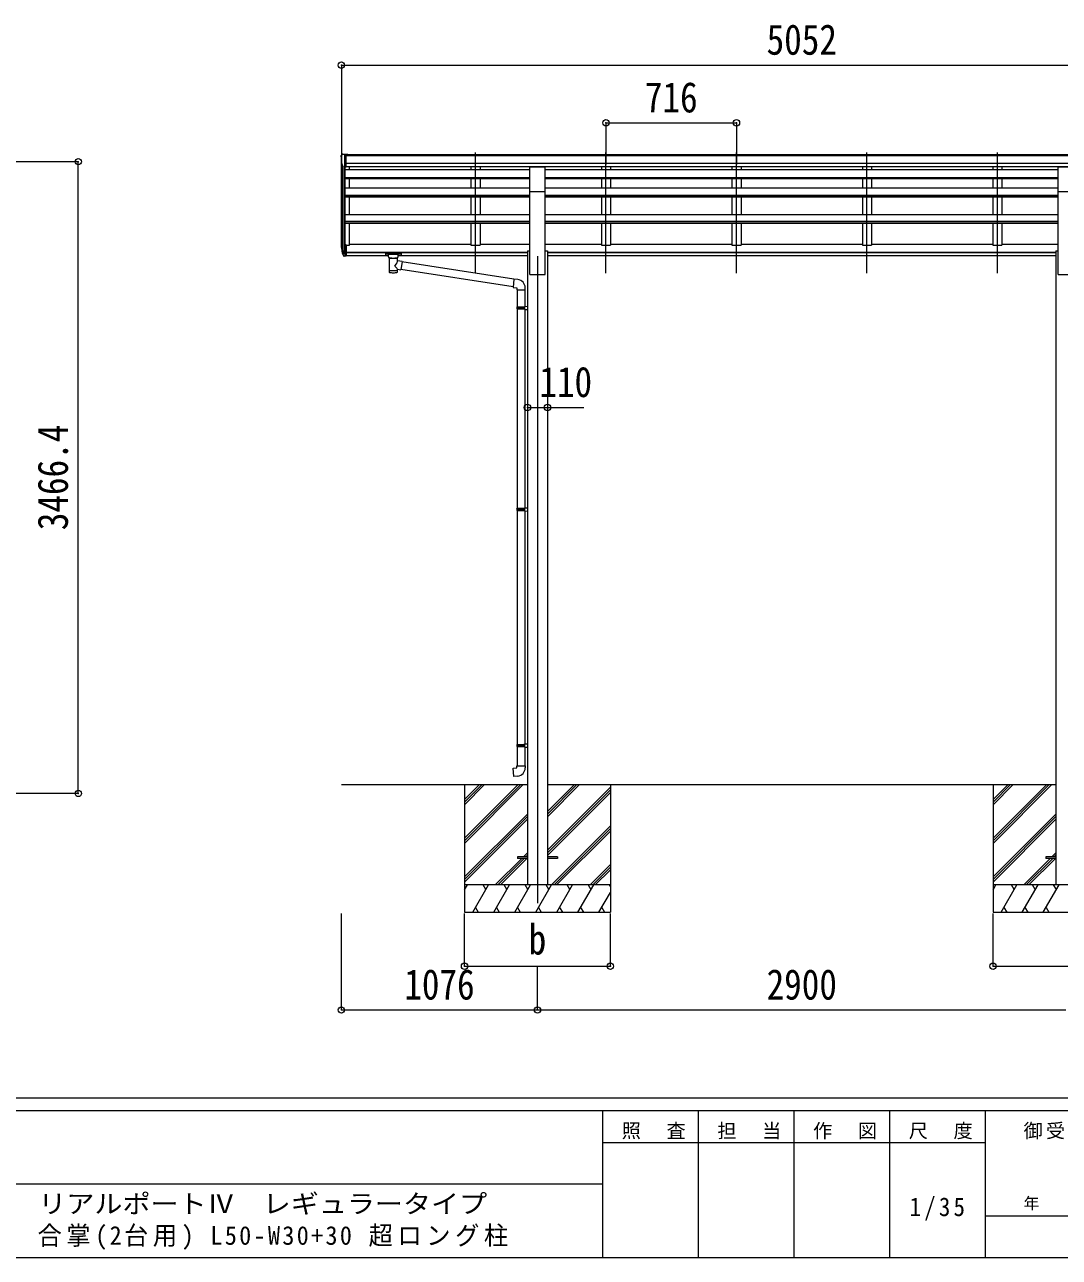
# Model space of a CAD drawing. Units: millimetres at full size, sheet at 1:35. Extents: x -9783 to 33754, y -10064 to 6752.
# Drawn here: x 35 to 5712, y -6828 to -64 of the extents above; entities that cross this region are included whole.
import ezdxf
from ezdxf.enums import TextEntityAlignment as Align

# ---------------------------------------------------------------- set-up
doc = ezdxf.new("R2010")
doc.units = ezdxf.units.MM
doc.header["$LTSCALE"] = 35
doc.header["$PDMODE"] = 32
doc.header["$PDSIZE"] = 35
for name, color, linetype, lineweight in [('0-0_0', 7, 'Continuous', 9), ('0-1_本体', 4, 'Continuous', 9), ('0-2_部品', 7, 'Continuous', 9), ('0-8_PARTS2', 2, 'Continuous', 9), ('0-A_寸法', 6, 'Continuous', 9), ('F-0_240', 7, 'Continuous', 9)]:
    doc.layers.add(name, color=color, linetype=linetype, lineweight=lineweight)
doc.styles.add('ＭＳ ゴシック', font='')
doc.styles.get('ＭＳ ゴシック').set_extended_font_data('MS Gothic')

msp = doc.modelspace()

# ---------------------------------------------------------------- linework, layer by layer
at = {"layer": '0-0_0', "color": 6}
msp.add_line((328.9, -4282.41), (328.9, -816.01), dxfattribs=at)
at = {"layer": '0-0_0'}
for p, q in [((1772.2, -4234.3), (2793.2, -4234.3)), ((2448.2, -4234.3), (2448.2, -4934.3)), ((2448.2, -4528.48), (2742.38, -4234.3)), ((2448.2, -4542.62), (2756.53, -4234.3)), ((2448.2, -4556.76), (2770.67, -4234.3)), ((2448.2, -4344.63), (2558.54, -4234.3)), ((2448.2, -4330.49), (2544.39, -4234.3)), ((2448.2, -4316.35), (2530.25, -4234.3)), ((2903.2, -4381.85), (3050.75, -4234.3)), ((2903.2, -4410.13), (3079.04, -4234.3)), ((2903.2, -4395.99), (3064.89, -4234.3)), ((2903.2, -4234.3), (5693.2, -4234.3)), ((2903.2, -4593.98), (3248.2, -4248.98)), ((3248.2, -4234.3), (3248.2, -4934.3)), ((5348.2, -4234.3), (5348.2, -4934.3)), ((5348.2, -4528.48), (5642.38, -4234.3)), ((5348.2, -4542.62), (5656.53, -4234.3)), ((5348.2, -4556.76), (5670.67, -4234.3)), ((5348.2, -4344.63), (5458.54, -4234.3)), ((5348.2, -4330.49), (5444.39, -4234.3)), ((5348.2, -4316.35), (5430.25, -4234.3)), ((2903.2, -4608.12), (3248.2, -4263.12)), ((2903.2, -4622.26), (3248.2, -4277.27)), ((2448.2, -4740.61), (2793.2, -4395.61)), ((5348.2, -4740.61), (5693.2, -4395.61)), ((2448.2, -4754.75), (2793.2, -4409.75)), ((2448.2, -4768.9), (2793.2, -4423.9)), ((2925.01, -4784.3), (3248.2, -4461.11)), ((5348.2, -4754.75), (5693.2, -4409.75)), ((5348.2, -4768.9), (5693.2, -4423.9)), ((2939.15, -4784.3), (3248.2, -4475.25)), ((2953.3, -4784.3), (3248.2, -4489.4)), ((2616.65, -4784.3), (2762.15, -4638.8)), ((2630.79, -4784.3), (2776.29, -4638.8)), ((2644.93, -4784.3), (2790.43, -4638.8)), ((2771.15, -4629.8), (2793.2, -4607.74)), ((2785.29, -4629.8), (2793.2, -4621.89)), ((5516.65, -4784.3), (5662.15, -4638.8)), ((5530.79, -4784.3), (5676.29, -4638.8)), ((5544.93, -4784.3), (5690.43, -4638.8)), ((5671.15, -4629.8), (5693.2, -4607.74)), ((5685.29, -4629.8), (5693.2, -4621.89)), ((3137.15, -4784.3), (3248.2, -4673.24)), ((3151.29, -4784.3), (3248.2, -4687.39)), ((3165.43, -4784.3), (3248.2, -4701.53)), ((3248.2, -4784.3), (2448.2, -4784.3)), ((2448.2, -4811.8), (2464.08, -4784.3)), ((2492.95, -4934.3), (2579.55, -4784.3)), ((2564.55, -4810.28), (2549.55, -4784.3)), ((2608.42, -4934.3), (2695.02, -4784.3)), ((2680.02, -4810.28), (2665.02, -4784.3)), ((2723.89, -4934.3), (2810.49, -4784.3)), ((2795.49, -4810.28), (2780.49, -4784.3)), ((2839.36, -4934.3), (2925.96, -4784.3)), ((2910.96, -4810.28), (2895.96, -4784.3)), ((2954.83, -4934.3), (3041.43, -4784.3)), ((3026.43, -4810.28), (3011.43, -4784.3)), ((3070.3, -4934.3), (3156.9, -4784.3)), ((3126.9, -4784.3), (3141.9, -4810.28)), ((3242.37, -4784.3), (3248.2, -4794.4)), ((6148.2, -4784.3), (5348.2, -4784.3)), ((5348.2, -4811.8), (5364.08, -4784.3)), ((5392.95, -4934.3), (5479.55, -4784.3)), ((5464.55, -4810.28), (5449.55, -4784.3)), ((5508.42, -4934.3), (5595.02, -4784.3)), ((5580.02, -4810.28), (5565.02, -4784.3)), ((5623.89, -4934.3), (5710.49, -4784.3)), ((5695.49, -4810.28), (5680.49, -4784.3)), ((3185.77, -4934.3), (3248.2, -4826.16)), ((2448.2, -4934.3), (3248.2, -4934.3)), ((2507.95, -4908.32), (2522.95, -4934.3)), ((2623.42, -4908.32), (2638.42, -4934.3)), ((2738.89, -4908.32), (2753.89, -4934.3)), ((2854.36, -4908.32), (2869.36, -4934.3)), ((2969.83, -4908.32), (2984.83, -4934.3)), ((3085.3, -4908.32), (3100.3, -4934.3)), ((3200.77, -4908.32), (3215.77, -4934.3)), ((5348.2, -4934.3), (6148.2, -4934.3)), ((5407.95, -4908.32), (5422.95, -4934.3)), ((5523.42, -4908.32), (5538.42, -4934.3)), ((5638.89, -4908.32), (5653.89, -4934.3))]:
    msp.add_line(p, q, dxfattribs=at)
at = {"layer": '0-1_本体'}
for p, q in [((1798.7, -775.88), (6797.7, -775.88)), ((1798.7, -781.23), (6797.7, -781.23)), ((1772.2, -1275.03), (1772.2, -812.63)), ((1776.49, -831.43), (1776.49, -1299.3)), ((1786.2, -846.78), (1786.2, -1317.3)), ((1792.2, -846.26), (1792.2, -1272.86)), ((2805.7, -860.65), (1792.2, -860.65)), ((1798.7, -824.75), (6797.7, -824.75)), ((1798.7, -842.42), (6797.7, -842.42)), ((2805.7, -844.8), (1798.7, -844.8)), ((1817.2, -860.65), (1817.2, -844.8)), ((2483.2, -844.88), (2483.2, -860.65)), ((2533.2, -844.88), (2533.2, -860.65)), ((5705.7, -860.66), (2890.7, -860.65)), ((3199.2, -844.88), (3199.2, -860.65)), ((3249.2, -844.88), (3249.2, -860.65)), ((3915.2, -844.88), (3915.2, -860.65)), ((3965.2, -844.88), (3965.2, -860.65)), ((4631.2, -844.88), (4631.2, -860.65)), ((4681.2, -844.88), (4681.2, -860.65)), ((5347.2, -844.88), (5347.2, -860.65)), ((5397.2, -844.88), (5397.2, -860.65)), ((1792.2, -902.35), (2805.7, -902.35)), ((1792.2, -904.04), (2805.7, -904.04)), ((1792.2, -908.45), (2805.7, -908.45)), ((1817.2, -959.44), (1817.2, -908.45)), ((1817.2, -914.63), (1817.2, -908.86)), ((2483.2, -908.45), (2483.2, -959.43)), ((2533.2, -908.45), (2533.2, -959.43)), ((2890.7, -902.35), (5705.7, -902.35)), ((2890.7, -904.04), (5705.7, -904.04)), ((2890.7, -908.45), (5705.7, -908.45)), ((3199.2, -908.45), (3199.2, -959.43)), ((3249.2, -908.45), (3249.2, -959.43)), ((3915.2, -908.45), (3915.2, -959.43)), ((3965.2, -908.45), (3965.2, -959.43)), ((4631.2, -908.45), (4631.2, -959.43)), ((4681.2, -908.45), (4681.2, -959.43)), ((5347.2, -908.45), (5347.2, -959.43)), ((5397.2, -908.45), (5397.2, -959.43)), ((1792.2, -959.44), (2805.7, -959.44)), ((1792.2, -1000.09), (2805.7, -1000.09)), ((1792.2, -1001.77), (2805.7, -1001.77)), ((1792.37, -1008.5), (2805.7, -1008.5)), ((1817.2, -1105.58), (1817.2, -1008.89)), ((2483.2, -1008.48), (2483.2, -1105.17)), ((2533.2, -1008.48), (2533.2, -1105.17)), ((2805.7, -1434.29), (2805.7, -978.66)), ((2890.7, -959.44), (5705.7, -959.44)), ((2890.7, -1434.29), (2890.7, -978.66)), ((2890.7, -1000.09), (5705.7, -1000.09)), ((2890.7, -1001.77), (5705.7, -1001.77)), ((2890.7, -1008.5), (5705.7, -1008.5)), ((3199.2, -1008.48), (3199.2, -1105.17)), ((3249.2, -1008.48), (3249.2, -1105.17)), ((3915.2, -1008.48), (3915.2, -1105.17)), ((3965.2, -1008.48), (3965.2, -1105.17)), ((4631.2, -1008.48), (4631.2, -1105.17)), ((4681.2, -1008.48), (4681.2, -1105.17)), ((5347.2, -1008.48), (5347.2, -1105.17)), ((5397.2, -1008.48), (5397.2, -1105.17)), ((5705.7, -1434.29), (5705.7, -978.66)), ((1792.2, -1105.17), (2805.7, -1105.17)), ((2805.7, -1144.64), (1792.2, -1144.64)), ((2805.7, -1146.31), (1792.2, -1146.31)), ((2890.7, -1105.17), (5705.7, -1105.17)), ((5705.7, -1144.64), (2890.7, -1144.64)), ((5705.7, -1146.31), (2890.7, -1146.31)), ((2805.7, -1155.36), (1792.2, -1155.36)), ((1817.2, -1273.69), (1817.2, -1155.77)), ((2483.2, -1155.36), (2483.2, -1273.28)), ((2533.2, -1155.36), (2533.2, -1273.28)), ((5705.7, -1155.36), (2890.7, -1155.36)), ((3199.2, -1155.36), (3199.2, -1273.28)), ((3249.2, -1155.36), (3249.2, -1273.28)), ((3915.2, -1155.36), (3915.2, -1273.28)), ((3965.2, -1155.36), (3965.2, -1273.28)), ((4631.2, -1155.36), (4631.2, -1273.28)), ((4681.2, -1155.36), (4681.2, -1273.28)), ((5347.2, -1155.36), (5347.2, -1273.28)), ((5397.2, -1155.36), (5397.2, -1273.28)), ((1798.7, -1273.69), (1817.2, -1273.69)), ((1817.2, -1268.48), (2483.2, -1268.48)), ((2483.2, -1273.28), (2533.2, -1273.28)), ((2533.2, -1268.48), (2805.7, -1268.48)), ((2890.7, -1268.48), (3199.2, -1268.48)), ((3199.2, -1273.28), (3249.2, -1273.28)), ((3249.2, -1268.48), (3915.2, -1268.48)), ((3915.2, -1273.28), (3965.2, -1273.28)), ((3965.2, -1268.48), (4631.2, -1268.48)), ((4631.2, -1273.28), (4681.2, -1273.28)), ((4681.2, -1268.48), (5347.2, -1268.48)), ((5347.2, -1273.28), (5397.2, -1273.28)), ((5397.2, -1268.48), (5705.7, -1268.48)), ((1798.7, -1312.78), (2793.2, -1312.78)), ((1798.7, -1314.16), (2793.2, -1314.16)), ((1798.7, -1331.34), (2030.2, -1331.34)), ((2084.2, -1331.34), (2793.2, -1331.34)), ((2793.2, -1304.29), (2805.7, -1304.29)), ((2793.2, -1304.29), (2793.2, -4784.29)), ((2890.7, -1304.29), (2903.2, -1304.29)), ((2903.2, -1304.29), (2903.2, -4784.29)), ((2903.2, -1312.78), (5693.2, -1312.78)), ((2903.2, -1314.16), (5693.2, -1314.16)), ((2903.2, -1331.34), (5693.2, -1331.34)), ((5693.2, -1304.29), (5705.7, -1304.29)), ((5693.2, -1304.29), (5693.2, -4784.29)), ((2805.7, -1434.29), (2890.7, -1434.29)), ((5705.7, -1434.29), (5790.7, -1434.29))]:
    msp.add_line(p, q, dxfattribs=at)
at = {"layer": '0-2_部品'}
for p, q in [((1770.2, -783.64), (1770.2, -784.27)), ((1777.11, -774.84), (1773.05, -780.65)), ((1780.2, -774.27), (1777.87, -774.42)), ((1780.2, -774.27), (1798.7, -774.27)), ((1792.2, -847.26), (1792.2, -774.27)), ((1798.7, -774.27), (1808.7, -774.36)), ((1798.7, -846.26), (1798.7, -774.27)), ((1808.7, -775.88), (1808.7, -774.36)), ((1784.58, -845.44), (1775.3, -829.38)), ((1792.2, -847.26), (1787, -846.94)), ((1798.7, -846.26), (1792.2, -846.26)), ((2805.7, -844.51), (2890.7, -844.51)), ((2805.7, -978.66), (2805.7, -844.51)), ((2890.7, -978.66), (2890.7, -844.51)), ((5705.7, -844.51), (5790.7, -844.51)), ((5705.7, -978.66), (5705.7, -844.51)), ((2805.7, -978.66), (2890.7, -978.66)), ((5705.7, -978.66), (5790.7, -978.66)), ((1792.2, -1272.86), (1792.2, -1334.74)), ((1798.7, -1272.86), (1792.2, -1272.86)), ((1798.7, -1272.86), (1798.7, -1333.92)), ((1774.6, -1298.9), (1784.76, -1318.07)), ((1785.77, -1316.82), (1776.02, -1298.41)), ((1777.18, -1315.76), (1784.76, -1333.24)), ((1792.2, -1317.57), (1787.07, -1317.57)), ((1792.2, -1319.57), (1787.36, -1319.57)), ((1792.2, -1334.74), (1787.36, -1334.74)), ((1798.7, -1311.17), (1792.2, -1311.17)), ((1798.7, -1316.57), (1792.2, -1316.57)), ((1798.7, -1333.92), (1792.2, -1333.92)), ((2013.7, -1319.64), (2013.7, -1330.39)), ((2013.7, -1319.83), (2013.7, -1321.37)), ((2015.7, -1318.97), (2098.7, -1318.97)), ((2015.7, -1321.15), (2098.7, -1321.15)), ((2015.7, -1331.06), (2030.2, -1331.06)), ((2030.2, -1337.87), (2030.2, -1327.59)), ((2034.3, -1342.37), (2034.29, -1422.66)), ((2080.1, -1359.94), (2080.1, -1342.36)), ((2084.2, -1337.87), (2084.2, -1327.59)), ((2084.2, -1331.06), (2098.7, -1331.06)), ((2100.7, -1319.64), (2100.7, -1330.39)), ((2105.33, -1363.85), (2080.1, -1359.93)), ((2080.12, -1422.66), (2080.1, -1406.03)), ((2080.1, -1406.28), (2098.31, -1409.11)), ((2105.33, -1363.85), (2098.31, -1409.11)), ((2715.58, -1503.09), (2098.58, -1407.37)), ((2719.25, -1461.15), (2105.01, -1365.86)), ((2740.13, -1462.47), (2719.29, -1460.65)), ((2735.2, -1518.22), (2781.2, -1518.22)), ((2737.2, -1518.22), (2737.2, -1612.21)), ((2779.2, -1518.22), (2779.2, -1609.65)), ((2781.2, -1518.22), (2781.2, -1507.3)), ((2735.2, -1614.21), (2736.2, -1612.21)), ((2735.2, -1614.21), (2779.2, -1614.21)), ((2735.2, -1614.21), (2735.2, -1622.21)), ((2735.2, -1622.21), (2779.2, -1622.21)), ((2735.2, -1622.21), (2736.2, -1624.21)), ((2736.2, -1612.21), (2779.2, -1612.21)), ((2774.73, -1614.21), (2774.3, -1612.21)), ((2777.2, -1609.71), (2793.2, -1609.24)), ((2777.2, -1611.71), (2777.2, -1609.71)), ((2777.2, -1611.71), (2779.2, -1611.71)), ((2793.2, -1609.24), (2793.2, -1627.18)), ((2736.2, -1624.21), (2779.2, -1624.21)), ((2737.2, -1624.21), (2737.2, -2717.99)), ((2777.2, -1626.71), (2777.2, -1624.71)), ((2777.2, -1626.71), (2793.2, -1627.18)), ((2779.2, -1626.77), (2779.2, -2715.43)), ((2735.2, -2719.99), (2736.2, -2717.99)), ((2735.2, -2719.99), (2779.2, -2719.99)), ((2735.2, -2719.99), (2735.2, -2727.99)), ((2735.2, -2727.99), (2779.2, -2727.99)), ((2735.2, -2727.99), (2736.2, -2729.99)), ((2736.2, -2717.99), (2779.2, -2717.99)), ((2736.2, -2729.99), (2779.2, -2729.99)), ((2737.2, -2729.99), (2737.2, -4013.56)), ((2774.73, -2719.99), (2774.3, -2717.99)), ((2777.2, -2715.49), (2793.2, -2715.02)), ((2777.2, -2717.49), (2777.2, -2715.49)), ((2777.2, -2717.49), (2779.2, -2717.49)), ((2777.2, -2732.49), (2777.2, -2730.49)), ((2777.2, -2732.49), (2793.2, -2732.96)), ((2779.2, -2732.55), (2779.2, -4011)), ((2793.2, -2715.02), (2793.2, -2732.96)), ((2735.2, -4015.56), (2736.2, -4013.56)), ((2735.2, -4015.56), (2779.2, -4015.56)), ((2735.2, -4015.56), (2735.2, -4023.56)), ((2735.2, -4023.56), (2779.2, -4023.56)), ((2735.2, -4023.56), (2736.2, -4025.56)), ((2736.2, -4013.56), (2779.2, -4013.56)), ((2736.2, -4025.56), (2779.2, -4025.56)), ((2737.2, -4025.56), (2737.2, -4131.7)), ((2774.73, -4015.56), (2774.3, -4013.56)), ((2777.2, -4011.06), (2793.2, -4010.59)), ((2777.2, -4013.06), (2777.2, -4011.06)), ((2777.2, -4013.06), (2779.2, -4013.06)), ((2777.2, -4028.06), (2777.2, -4026.06)), ((2777.2, -4028.06), (2793.2, -4028.53)), ((2779.2, -4028.12), (2779.2, -4131.7)), ((2793.2, -4010.59), (2793.2, -4028.53)), ((2735.2, -4131.7), (2781.2, -4131.7)), ((2735.2, -4141.7), (2735.2, -4131.7)), ((2781.2, -4131.7), (2781.2, -4142.62))]:
    msp.add_line(p, q, dxfattribs=at)
at = {"layer": '0-2_部品', "color": 4}
for p, q in [((2738.4, -4629.8), (2738.4, -4638.8)), ((2793.2, -4629.8), (2738.4, -4629.8)), ((2793.2, -4638.8), (2738.4, -4638.8)), ((2958, -4629.8), (2903.2, -4629.8)), ((5638.4, -4629.8), (5638.4, -4638.8)), ((5693.2, -4629.8), (5638.4, -4629.8)), ((5693.2, -4638.8), (5638.4, -4638.8))]:
    msp.add_line(p, q, dxfattribs=at)
at = {"layer": '0-2_部品'}
for points in [[(2013.7, -1319.64), (2013.74, -1319.44), (2013.83, -1319.3), (2013.92, -1319.21), (2014.02, -1319.15), (2014.15, -1319.1), (2014.44, -1319.04), (2014.93, -1318.99), (2015.47, -1318.97), (2015.7, -1318.97)], [(2013.7, -1330.39), (2013.74, -1330.59), (2013.83, -1330.73), (2013.92, -1330.82), (2014.02, -1330.88), (2014.15, -1330.93), (2014.44, -1330.99), (2014.93, -1331.04), (2015.47, -1331.06), (2015.7, -1331.06)], [(2030.24, -1337.81), (2030.22, -1338.17), (2030.47, -1339.12), (2030.99, -1340.01), (2031.79, -1340.85), (2032.9, -1341.64), (2034.3, -1342.37)], [(2080.1, -1342.36), (2080.34, -1342.26), (2081.69, -1341.53), (2082.81, -1340.68), (2083.56, -1339.81), (2084.02, -1338.92), (2084.19, -1338.03)], [(2098.7, -1318.97), (2099.06, -1318.98), (2099.59, -1319), (2100.04, -1319.05), (2100.34, -1319.13), (2100.51, -1319.23), (2100.63, -1319.37), (2100.7, -1319.55), (2100.7, -1319.64)], [(2098.7, -1331.06), (2099.06, -1331.05), (2099.59, -1331.03), (2100.04, -1330.98), (2100.34, -1330.9), (2100.51, -1330.8), (2100.63, -1330.66), (2100.7, -1330.48), (2100.7, -1330.39)], [(2719.29, -1460.65), (2715.28, -1506.48), (2735.2, -1508.22), (2735.2, -1518.22)], [(2774.73, -1614.21), (2774.73, -1622.21), (2774.3, -1624.21)], [(2777.2, -1624.71), (2779.2, -1624.71), (2779.2, -1611.71)], [(2774.73, -2719.99), (2774.73, -2727.99), (2774.3, -2729.99)], [(2777.2, -2730.49), (2779.2, -2730.49), (2779.2, -2717.49)], [(2774.73, -4015.56), (2774.73, -4023.56), (2774.3, -4025.56)], [(2777.2, -4026.06), (2779.2, -4026.06), (2779.2, -4013.06)], [(2740.13, -4187.44), (2719.29, -4189.27), (2715.28, -4143.44), (2735.2, -4141.7)]]:
    msp.add_lwpolyline(points, dxfattribs=at)
at = {"layer": '0-2_部品', "color": 4}
msp.add_lwpolyline([(2958, -4629.8), (2958, -4638.8), (2903.2, -4638.8)], dxfattribs=at)
at = {"layer": '0-2_部品'}
for centre, radius, start, end in [((1773.2, -783.64), 3, 93, 180), ((1972.2, -784.27), 202, 180, 192.90261), ((1777.93, -775.41), 1, 93.5, 145), ((1787.18, -843.94), 3, 210, 266.5), ((1860.86, -1276.73), 89.07, 174.49576, 194.41188), ((1860.15, -1272.45), 88.05, 177.22392, 197.21071), ((1905.42, -1279.68), 133.22, 183.27987, 195.71302), ((1787.36, -1316.57), 3, 210, 270), ((1787.36, -1331.74), 3, 210, 270), ((1787.07, -1316.07), 1.5, 210, 270), ((2736.2, -1507.3), 45, 0, 85), ((2736.2, -4142.62), 45, 275, 0)]:
    msp.add_arc(centre, radius, start, end, dxfattribs=at)
for centre, major_axis, ratio, start_param, end_param in [((2015.7, -1321.37), (2, 0), 0.109601, 1.5707963, 3.1415927), ((2057.2, -1327.59), (27, 0), 0.122176, 6.2831853, 9.424778), ((2057.22, -1342.82), (-22.91, 0.42), 0.072511, 0.0008029, 1.5715993), ((2057.22, -1344.44), (-22.91, 0.42), 0.072511, 0.0008029, 1.5715993), ((2057.19, -1342.82), (22.92, 0.42), 0.07247, 4.71158, 6.2823764), ((2057.19, -1344.44), (22.92, 0.42), 0.07247, 4.71158, 6.2823764), ((2068.2, -1337.87), (16, 0), 0.361356, 6.2636979, 6.2831853), ((2098.7, -1321.37), (2, 0), 0.109601, 0, 1.5707963), ((2057.2, -1410.22), (22.91, 0), 0.122865, 3.1415927, 6.2831853), ((2057.2, -1386.48), (-22.81, -26.62), 0.234429, 1.6855472, 3.1268519), ((2059.76, -1383.84), (20.32, -22.25), 0.045535, 0.0389954, 1.3075346), ((2057.2, -1422.66), (22.92, 0), 0.101955, 3.1415499, 6.2833984)]:
    msp.add_ellipse(centre, major_axis=major_axis, ratio=ratio, start_param=start_param, end_param=end_param, dxfattribs=at)
at = {"layer": '0-8_PARTS2'}
for p, q in [((2508.2, -1428.1), (2508.2, -765.57)), ((3224.2, -1428.1), (3224.2, -765.57)), ((3940.2, -1428.1), (3940.2, -765.57)), ((4656.2, -1428.1), (4656.2, -765.57)), ((5372.2, -1428.1), (5372.2, -765.57)), ((2848.2, -1334.3), (2848.2, -4884.3))]:
    msp.add_line(p, q, dxfattribs=at)
at = {"layer": '0-A_寸法'}
for p, q in [((1772.2, -285.94), (1772.2, -831.57)), ((1772.2, -285.94), (6824.2, -285.94)), ((3224.2, -602.56), (3224.2, -831.57)), ((3224.2, -602.56), (3940.2, -602.56)), ((3940.2, -602.56), (3940.2, -831.57)), ((328.9, -816.01), (-2588.51, -816.01)), ((2793.2, -2164.48), (2903.2, -2164.48)), ((2903.2, -2164.48), (3103.2, -2164.48)), ((328.9, -4282.41), (-140.12, -4282.41)), ((1772.2, -5470.67), (1772.2, -4941.72)), ((2448.2, -5230.69), (2448.2, -4941.72)), ((3248.2, -5230.69), (3248.2, -4941.72)), ((5348.2, -5230.69), (5348.2, -4941.72)), ((2448.2, -5230.69), (3248.2, -5230.69)), ((2848.2, -5470.67), (2848.2, -5230.69)), ((5348.2, -5230.69), (6148.2, -5230.69)), ((1772.2, -5470.67), (2848.2, -5470.67)), ((2848.2, -5470.67), (5748.2, -5470.67))]:
    msp.add_line(p, q, dxfattribs=at)
for p in [(1772.2, -285.94), (3224.2, -602.56), (3940.2, -602.56), (328.9, -816.01), (2793.2, -2164.48), (2903.2, -2164.48), (328.9, -4282.41), (2448.2, -5230.69), (3248.2, -5230.69), (5348.2, -5230.69), (1772.2, -5470.67), (2848.2, -5470.67)]:
    msp.add_point(p, dxfattribs=at)
at = {"layer": 'F-0_240', "color": 5}
for p, q in [((-9783.03, -5953.1), (9396.97, -5953.1)), ((-9783.03, -6023.1), (6285.75, -6023.1)), ((3205.75, -6023.1), (3205.75, -6828.1)), ((3730.75, -6023.1), (3730.75, -6828.1)), ((4255.75, -6023.1), (4255.75, -6828.1)), ((4780.75, -6023.1), (4780.75, -6828.1)), ((5305.75, -6023.1), (5305.75, -6828.1)), ((3205.75, -6198.1), (5305.75, -6198.1)), ((-3969.25, -6425.6), (3205.75, -6425.6)), ((5305.75, -6600.6), (6285.75, -6600.6)), ((-9783.03, -6828.1), (9396.97, -6828.1))]:
    msp.add_line(p, q, dxfattribs=at)

# ---------------------------------------------------------------- texts
at = {"layer": '0-A_寸法', "color": 7, "style": 'ＭＳ ゴシック', "width": 0.85}
for s, p in [('5052', (4105.7, -278.94)), ('716', (3437.83, -595.56)), ('110', (2858.83, -2157.48)), ('b', (2800.08, -5216.31)), ('1076', (2117.7, -5463.67)), ('2900', (4105.7, -5463.67))]:
    msp.add_text(s, height=166.8, dxfattribs=at).set_placement(p, align=Align.BOTTOM_LEFT)
msp.add_text('3466.4', height=166.8, rotation=90, dxfattribs=at).set_placement((321.9, -2837.96), align=Align.BOTTOM_LEFT)
at = {"layer": 'F-0_240', "style": 'ＭＳ ゴシック', "width": 1.1}
msp.add_text('リアルポートⅣ\u3000レギュラータイプ', height=102.6, dxfattribs=at).set_placement((109.35, -6616.22), align=Align.BOTTOM_LEFT)
at = {"layer": 'F-0_240', "style": 'ＭＳ ゴシック'}
msp.add_text('年\u3000\u3000月\u3000\u3000日', height=64.15, dxfattribs=at).set_placement((5515.76, -6583.1), align=Align.BOTTOM_LEFT)
at = {"layer": 'F-0_240', "attachment_point": 7, "style": 'ＭＳ ゴシック'}
for s, insert, char_height in [('\\T1.17;照\u3000査', (3310.76, -6180.6), 76.98), ('\\T1.17;担\u3000当', (3835.76, -6180.6), 76.98), ('\\T1.17;作\u3000図', (4360.75, -6180.6), 76.98), ('\\T1.17;尺\u3000度', (4885.76, -6180.6), 76.98), ('\\T1.17;御受領印', (5515.75, -6180.6), 76.98), ('\\T1.28;\\W0.9;1/35', (4890.13, -6626.85), 102.6), ('\\T1.19;\\W0.95;合掌(2台用)\\~L50-W30+30\\~超ロング柱', (105.33, -6786.55), 102.6)]:
    msp.add_mtext(s, dxfattribs=dict(at, insert=insert, char_height=char_height))

doc.saveas('drawing.dxf')
